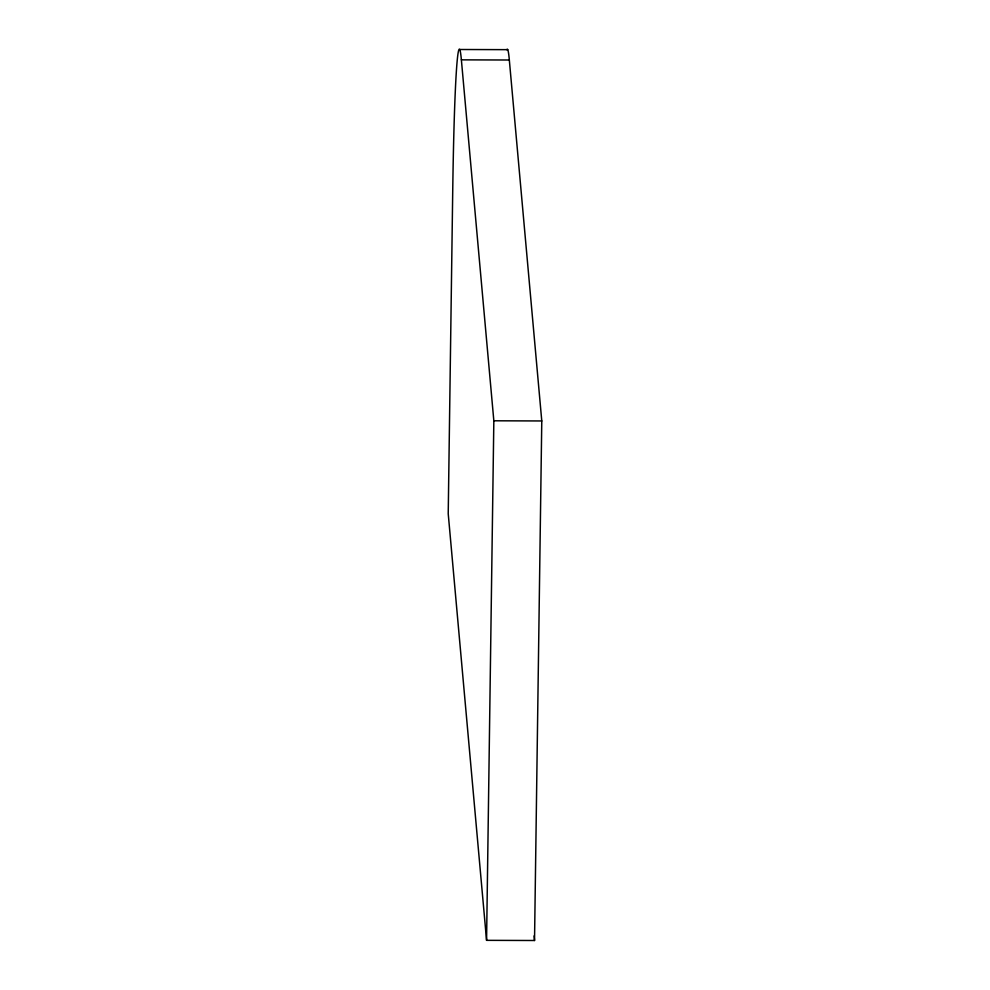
<?xml version="1.0" encoding="UTF-8"?>
<svg xmlns="http://www.w3.org/2000/svg" width="990" height="990" viewBox="0 0 990 990"><rect width="100%" height="100%" fill="white"/><g stroke="black" fill="none" stroke-linecap="round" stroke-linejoin="round"><path stroke-width="1.49" d="M486.573 940.339L493.837 420.787L461.377 59.846L509.33 60.006L541.778 420.96L534.526 940.5L486.573 940.339L448.223 513.761L452.752 189.053A205.586 6.46 -89.8 0 1 461.377 59.846M459.756 49.5L507.709 49.661M493.837 420.787L541.778 420.96M534.105 935.884L534.526 940.5M506.855 49.723A205.586 6.46 -89.8 0 1 509.33 60.006"/></g></svg>
